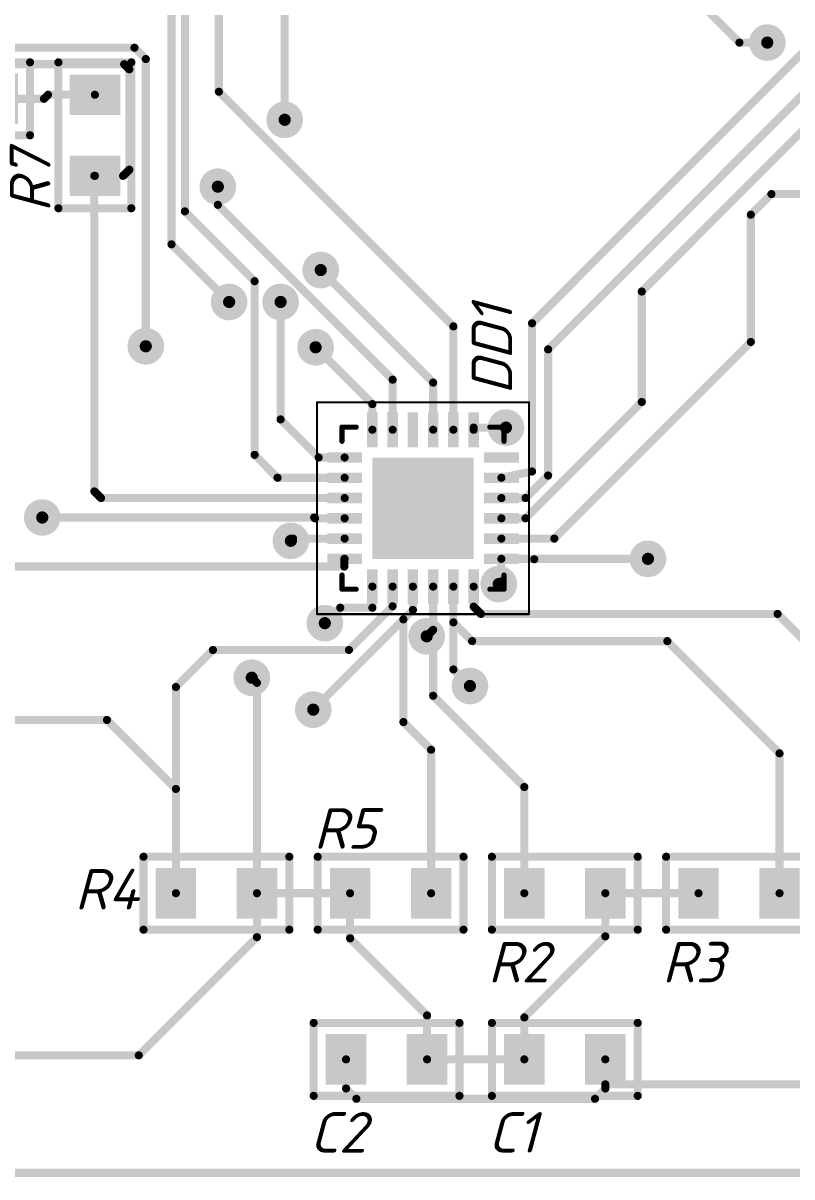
# Model space of a CAD drawing. Header units: millimetres. Extents: x 72 to 295, y 82 to 163.
# Drawn here: x 108.53 to 127.51, y 82.4 to 110.87 of the extents above; entities that cross this region are included whole.
import ezdxf

# ---------------------------------------------------------------- set-up
doc = ezdxf.new("R2010")
doc.units = ezdxf.units.MM
for name, color, linetype in [('Mechanical16', 56, 'Continuous'), ('TopLayer', 1, 'Continuous'), ('TopOverlay', 2, 'Continuous')]:
    doc.layers.add(name, color=color, linetype=linetype)
doc.styles.get("Standard").update_dxf_attribs({"font": 'isocpeui.ttf'})

# ---------------------------------------------------------------- blocks, each defined once
blk = doc.blocks.new('CH0805R_38')
at = {"layer": 'TopLayer'}
for points in [[(-0.5, -0.625), (-0.5, 0.625), (-1.5, -0.625), (-1.5, 0.625)], [(1.5, -0.625), (1.5, 0.625), (0.5, -0.625), (0.5, 0.625)]]:
    blk.add_solid(points, dxfattribs=at)
at = {"layer": 'TopOverlay', "const_width": 0.2}
for points in [[(-1.8, 0.9), (-1.8, -0.9)], [(-1.8, 0.9), (1.8, 0.9)], [(1.8, 0.9), (1.8, -0.9)], [(-1.8, -0.9), (1.8, -0.9)]]:
    blk.add_lwpolyline(points, dxfattribs=at)
at = {"layer": 'TopOverlay', "const_width": 0.1}
for points in [[(-1.85, 0.9, 1), (-1.75, 0.9, 1)], [(-1.85, 0.9, 1), (-1.75, 0.9, 1)], [(1.75, 0.9, 1), (1.85, 0.9, 1)], [(1.75, 0.9, 1), (1.85, 0.9, 1)], [(-1.85, -0.9, 1), (-1.75, -0.9, 1)], [(-1.85, -0.9, 1), (-1.75, -0.9, 1)], [(1.75, -0.9, 1), (1.85, -0.9, 1)], [(1.75, -0.9, 1), (1.85, -0.9, 1)]]:
    blk.add_lwpolyline(points, format="xyb", close=True, dxfattribs=at)
blk = doc.blocks.new('CH0805R_39')
at = {"layer": 'TopLayer'}
for points in [[(-0.5, -0.625), (-0.5, 0.625), (-1.5, -0.625), (-1.5, 0.625)], [(1.5, -0.625), (1.5, 0.625), (0.5, -0.625), (0.5, 0.625)]]:
    blk.add_solid(points, dxfattribs=at)
at = {"layer": 'TopOverlay', "const_width": 0.2}
for points in [[(-1.8, -0.9), (-1.8, 0.9)], [(-1.8, 0.9), (1.8, 0.9)], [(1.8, -0.9), (1.8, 0.9)], [(-1.8, -0.9), (1.8, -0.9)]]:
    blk.add_lwpolyline(points, dxfattribs=at)
at = {"layer": 'TopOverlay', "const_width": 0.1}
for points in [[(-1.85, 0.9, 1), (-1.75, 0.9, 1)], [(-1.85, 0.9, 1), (-1.75, 0.9, 1)], [(1.75, 0.9, 1), (1.85, 0.9, 1)], [(1.75, 0.9, 1), (1.85, 0.9, 1)], [(-1.85, -0.9, 1), (-1.75, -0.9, 1)], [(-1.85, -0.9, 1), (-1.75, -0.9, 1)], [(1.75, -0.9, 1), (1.85, -0.9, 1)], [(1.75, -0.9, 1), (1.85, -0.9, 1)]]:
    blk.add_lwpolyline(points, format="xyb", close=True, dxfattribs=at)
blk = doc.blocks.new('CH0805R_40')
at = {"layer": 'TopLayer'}
for points in [[(-0.5, -0.625), (-0.5, 0.625), (-1.5, -0.625), (-1.5, 0.625)], [(1.5, -0.625), (1.5, 0.625), (0.5, -0.625), (0.5, 0.625)]]:
    blk.add_solid(points, dxfattribs=at)
at = {"layer": 'TopOverlay', "const_width": 0.2}
for points in [[(-1.8, 0.9), (-1.8, -0.9)], [(1.8, 0.9), (-1.8, 0.9)], [(1.8, 0.9), (1.8, -0.9)], [(1.8, -0.9), (-1.8, -0.9)]]:
    blk.add_lwpolyline(points, dxfattribs=at)
at = {"layer": 'TopOverlay', "const_width": 0.1}
for points in [[(-1.85, 0.9, 1), (-1.75, 0.9, 1)], [(-1.85, 0.9, 1), (-1.75, 0.9, 1)], [(1.75, 0.9, 1), (1.85, 0.9, 1)], [(1.75, 0.9, 1), (1.85, 0.9, 1)], [(-1.85, -0.9, 1), (-1.75, -0.9, 1)], [(-1.85, -0.9, 1), (-1.75, -0.9, 1)], [(1.75, -0.9, 1), (1.85, -0.9, 1)], [(1.75, -0.9, 1), (1.85, -0.9, 1)]]:
    blk.add_lwpolyline(points, format="xyb", close=True, dxfattribs=at)
blk = doc.blocks.new('CH0805R_41')
at = {"layer": 'TopLayer'}
for points in [[(-0.5, -0.625), (-0.5, 0.625), (-1.5, -0.625), (-1.5, 0.625)], [(1.5, -0.625), (1.5, 0.625), (0.5, -0.625), (0.5, 0.625)]]:
    blk.add_solid(points, dxfattribs=at)
at = {"layer": 'TopOverlay', "const_width": 0.2}
for points in [[(-1.8, -0.9), (-1.8, 0.9)], [(-1.8, 0.9), (1.8, 0.9)], [(1.8, -0.9), (1.8, 0.9)], [(-1.8, -0.9), (1.8, -0.9)]]:
    blk.add_lwpolyline(points, dxfattribs=at)
at = {"layer": 'TopOverlay', "const_width": 0.1}
for points in [[(-1.85, 0.9, 1), (-1.75, 0.9, 1)], [(-1.85, 0.9, 1), (-1.75, 0.9, 1)], [(1.75, 0.9, 1), (1.85, 0.9, 1)], [(1.75, 0.9, 1), (1.85, 0.9, 1)], [(-1.85, -0.9, 1), (-1.75, -0.9, 1)], [(-1.85, -0.9, 1), (-1.75, -0.9, 1)], [(1.75, -0.9, 1), (1.85, -0.9, 1)], [(1.75, -0.9, 1), (1.85, -0.9, 1)]]:
    blk.add_lwpolyline(points, format="xyb", close=True, dxfattribs=at)
blk = doc.blocks.new('CH0805R_42')
at = {"layer": 'TopLayer'}
for points in [[(-0.5, -0.625), (-0.5, 0.625), (-1.5, -0.625), (-1.5, 0.625)], [(1.5, -0.625), (1.5, 0.625), (0.5, -0.625), (0.5, 0.625)]]:
    blk.add_solid(points, dxfattribs=at)
at = {"layer": 'TopOverlay', "const_width": 0.2}
for points in [[(-1.8, 0.9), (-1.8, -0.9)], [(1.8, 0.9), (-1.8, 0.9)], [(1.8, 0.9), (1.8, -0.9)], [(1.8, -0.9), (-1.8, -0.9)]]:
    blk.add_lwpolyline(points, dxfattribs=at)
at = {"layer": 'TopOverlay', "const_width": 0.1}
for points in [[(-1.85, 0.9, 1), (-1.75, 0.9, 1)], [(-1.85, 0.9, 1), (-1.75, 0.9, 1)], [(1.75, 0.9, 1), (1.85, 0.9, 1)], [(1.75, 0.9, 1), (1.85, 0.9, 1)], [(-1.85, -0.9, 1), (-1.75, -0.9, 1)], [(-1.85, -0.9, 1), (-1.75, -0.9, 1)], [(1.75, -0.9, 1), (1.85, -0.9, 1)], [(1.75, -0.9, 1), (1.85, -0.9, 1)]]:
    blk.add_lwpolyline(points, format="xyb", close=True, dxfattribs=at)
blk = doc.blocks.new('CH0805R_43')
at = {"layer": 'TopLayer'}
for points in [[(-0.5, -0.625), (-0.5, 0.625), (-1.5, -0.625), (-1.5, 0.625)], [(1.5, -0.625), (1.5, 0.625), (0.5, -0.625), (0.5, 0.625)]]:
    blk.add_solid(points, dxfattribs=at)
at = {"layer": 'TopOverlay', "const_width": 0.2}
for points in [[(-1.8, -0.9), (-1.8, 0.9)], [(-1.8, 0.9), (1.8, 0.9)], [(1.8, -0.9), (1.8, 0.9)], [(-1.8, -0.9), (1.8, -0.9)]]:
    blk.add_lwpolyline(points, dxfattribs=at)
at = {"layer": 'TopOverlay', "const_width": 0.1}
for points in [[(-1.85, 0.9, 1), (-1.75, 0.9, 1)], [(-1.85, 0.9, 1), (-1.75, 0.9, 1)], [(1.75, 0.9, 1), (1.85, 0.9, 1)], [(1.75, 0.9, 1), (1.85, 0.9, 1)], [(-1.85, -0.9, 1), (-1.75, -0.9, 1)], [(-1.85, -0.9, 1), (-1.75, -0.9, 1)], [(1.75, -0.9, 1), (1.85, -0.9, 1)], [(1.75, -0.9, 1), (1.85, -0.9, 1)]]:
    blk.add_lwpolyline(points, format="xyb", close=True, dxfattribs=at)
blk = doc.blocks.new('_QFN50P400X400X100_25N_____________49')
at = {"layer": 'Mechanical16', "const_width": 0.05}
for points in [[(-2.615, 2.615), (-2.615, -2.615)], [(2.615, 2.615), (-2.615, 2.615)], [(2.615, 2.615), (2.615, -2.615)], [(2.615, -2.615), (-2.615, -2.615)]]:
    blk.add_lwpolyline(points, dxfattribs=at)
at = {"layer": 'Mechanical16', "const_width": 0.025}
for points in [[(-2.628, 2.615, 1), (-2.603, 2.615, 1)], [(-2.628, 2.615, 1), (-2.603, 2.615, 1)], [(2.603, 2.615, 1), (2.628, 2.615, 1)], [(2.603, 2.615, 1), (2.628, 2.615, 1)], [(-2.628, -2.615, 1), (-2.603, -2.615, 1)], [(-2.628, -2.615, 1), (-2.603, -2.615, 1)], [(2.603, -2.615, 1), (2.628, -2.615, 1)], [(2.603, -2.615, 1), (2.628, -2.615, 1)]]:
    blk.add_lwpolyline(points, format="xyb", close=True, dxfattribs=at)
at = {"layer": 'TopLayer'}
for points in [[(-1.12, 1.505), (-1.12, 2.365), (-1.38, 1.505), (-1.38, 2.365)], [(-0.62, 1.505), (-0.62, 2.365), (-0.88, 1.505), (-0.88, 2.365)], [(-0.12, 1.505), (-0.12, 2.365), (-0.38, 1.505), (-0.38, 2.365)], [(0.38, 1.505), (0.38, 2.365), (0.12, 1.505), (0.12, 2.365)], [(0.88, 1.505), (0.88, 2.365), (0.62, 1.505), (0.62, 2.365)], [(1.38, 1.505), (1.38, 2.365), (1.12, 1.505), (1.12, 2.365)], [(-2.365, 1.12), (-1.505, 1.12), (-2.365, 1.38), (-1.505, 1.38)], [(-1.25, -1.25), (1.25, -1.25), (-1.25, 1.25), (1.25, 1.25)], [(1.505, 1.12), (2.365, 1.12), (1.505, 1.38), (2.365, 1.38)], [(-2.365, 0.62), (-1.505, 0.62), (-2.365, 0.88), (-1.505, 0.88)], [(1.505, 0.62), (2.365, 0.62), (1.505, 0.88), (2.365, 0.88)], [(-2.365, 0.12), (-1.505, 0.12), (-2.365, 0.38), (-1.505, 0.38)], [(1.505, 0.12), (2.365, 0.12), (1.505, 0.38), (2.365, 0.38)], [(-2.365, -0.38), (-1.505, -0.38), (-2.365, -0.12), (-1.505, -0.12)], [(1.505, -0.38), (2.365, -0.38), (1.505, -0.12), (2.365, -0.12)], [(-2.365, -0.88), (-1.505, -0.88), (-2.365, -0.62), (-1.505, -0.62)], [(1.505, -0.88), (2.365, -0.88), (1.505, -0.62), (2.365, -0.62)], [(-2.365, -1.38), (-1.505, -1.38), (-2.365, -1.12), (-1.505, -1.12)], [(1.505, -1.38), (2.365, -1.38), (1.505, -1.12), (2.365, -1.12)], [(-1.12, -2.365), (-1.12, -1.505), (-1.38, -2.365), (-1.38, -1.505)], [(-0.62, -2.365), (-0.62, -1.505), (-0.88, -2.365), (-0.88, -1.505)], [(-0.12, -2.365), (-0.12, -1.505), (-0.38, -2.365), (-0.38, -1.505)], [(0.38, -2.365), (0.38, -1.505), (0.12, -2.365), (0.12, -1.505)], [(0.88, -2.365), (0.88, -1.505), (0.62, -2.365), (0.62, -1.505)], [(1.38, -2.365), (1.38, -1.505), (1.12, -2.365), (1.12, -1.505)]]:
    blk.add_solid(points, dxfattribs=at)
at = {"layer": 'TopOverlay', "const_width": 0.127}
for points in [[(-1.65, 2), (-2, 2)], [(-2, 2), (-2, 1.65)], [(2, 2), (1.65, 2)], [(2, 2), (2, 1.65)], [(-2, -1.65), (-2, -2)], [(2, -1.65), (2, -2)], [(-1.65, -2), (-2, -2)], [(2, -2), (1.65, -2)]]:
    blk.add_lwpolyline(points, dxfattribs=at)
at = {"layer": 'TopOverlay'}
for points, const_width in [([(-2.032, 2, 1), (-1.968, 2, 1)], 0.0635), ([(-2.032, 2, 1), (-1.968, 2, 1)], 0.0635), ([(-1.682, 2, 1), (-1.618, 2, 1)], 0.0635), ([(1.618, 2, 1), (1.682, 2, 1)], 0.0635), ([(1.968, 2, 1), (2.032, 2, 1)], 0.0635), ([(1.968, 2, 1), (2.032, 2, 1)], 0.0635), ([(-2.032, 1.65, 1), (-1.968, 1.65, 1)], 0.0635), ([(1.968, 1.65, 1), (2.032, 1.65, 1)], 0.0635), ([(-2.695, 1.26, 1), (-2.795, 1.26, 1)], 0.1), ([(-2.82, 1.26, 1), (-2.77, 1.26, 1)], 0.05), ([(-2.72, 1.26, 1), (-2.67, 1.26, 1)], 0.05), ([(-2.032, -1.65, 1), (-1.968, -1.65, 1)], 0.0635), ([(1.968, -1.65, 1), (2.032, -1.65, 1)], 0.0635), ([(-2.032, -2, 1), (-1.968, -2, 1)], 0.0635), ([(-2.032, -2, 1), (-1.968, -2, 1)], 0.0635), ([(-1.682, -2, 1), (-1.618, -2, 1)], 0.0635), ([(1.618, -2, 1), (1.682, -2, 1)], 0.0635), ([(1.968, -2, 1), (2.032, -2, 1)], 0.0635), ([(1.968, -2, 1), (2.032, -2, 1)], 0.0635)]:
    blk.add_lwpolyline(points, format="xyb", close=True, dxfattribs=dict(at, const_width=const_width))
blk = doc.blocks.new('CH0805C_75')
at = {"layer": 'TopLayer'}
for points in [[(-0.5, -0.625), (-0.5, 0.625), (-1.5, -0.625), (-1.5, 0.625)], [(1.5, -0.625), (1.5, 0.625), (0.5, -0.625), (0.5, 0.625)]]:
    blk.add_solid(points, dxfattribs=at)
at = {"layer": 'TopOverlay', "const_width": 0.2}
for points in [[(-1.8, 0.9), (-1.8, -0.9)], [(1.8, 0.9), (-1.8, 0.9)], [(1.8, 0.9), (1.8, -0.9)], [(1.8, -0.9), (-1.8, -0.9)]]:
    blk.add_lwpolyline(points, dxfattribs=at)
at = {"layer": 'TopOverlay', "const_width": 0.1}
for points in [[(-1.85, 0.9, 1), (-1.75, 0.9, 1)], [(-1.85, 0.9, 1), (-1.75, 0.9, 1)], [(1.75, 0.9, 1), (1.85, 0.9, 1)], [(1.75, 0.9, 1), (1.85, 0.9, 1)], [(-1.85, -0.9, 1), (-1.75, -0.9, 1)], [(-1.85, -0.9, 1), (-1.75, -0.9, 1)], [(1.75, -0.9, 1), (1.85, -0.9, 1)], [(1.75, -0.9, 1), (1.85, -0.9, 1)]]:
    blk.add_lwpolyline(points, format="xyb", close=True, dxfattribs=at)
blk = doc.blocks.new('CH0805C_76')
at = {"layer": 'TopLayer'}
for points in [[(-0.5, -0.625), (-0.5, 0.625), (-1.5, -0.625), (-1.5, 0.625)], [(1.5, -0.625), (1.5, 0.625), (0.5, -0.625), (0.5, 0.625)]]:
    blk.add_solid(points, dxfattribs=at)
at = {"layer": 'TopOverlay', "const_width": 0.2}
for points in [[(-1.8, -0.9), (-1.8, 0.9)], [(-1.8, 0.9), (1.8, 0.9)], [(1.8, -0.9), (1.8, 0.9)], [(-1.8, -0.9), (1.8, -0.9)]]:
    blk.add_lwpolyline(points, dxfattribs=at)
at = {"layer": 'TopOverlay', "const_width": 0.1}
for points in [[(-1.85, 0.9, 1), (-1.75, 0.9, 1)], [(-1.85, 0.9, 1), (-1.75, 0.9, 1)], [(1.75, 0.9, 1), (1.85, 0.9, 1)], [(1.75, 0.9, 1), (1.85, 0.9, 1)], [(-1.85, -0.9, 1), (-1.75, -0.9, 1)], [(-1.85, -0.9, 1), (-1.75, -0.9, 1)], [(1.75, -0.9, 1), (1.85, -0.9, 1)], [(1.75, -0.9, 1), (1.85, -0.9, 1)]]:
    blk.add_lwpolyline(points, format="xyb", close=True, dxfattribs=at)

msp = doc.modelspace()

# ---------------------------------------------------------------- linework, layer by layer
at = {"color": 7, "const_width": 0.2}
for points in [[(113.36, 109.174), (113.36, 114.402)], [(112.522, 106.223), (112.522, 113.8)], [(114.986, 108.483), (114.986, 113.8)], [(112.192, 105.41), (112.192, 111.743)], [(125.358, 111.24), (126.21, 110.388)], [(126.21, 110.388), (126.898, 110.388)], [(106.172, 110.261), (111.277, 110.261)], [(111.277, 110.261), (111.557, 109.982)], [(121.091, 103.463), (127.762, 110.134)], [(107.086, 109.855), (111.023, 109.855)], [(111.023, 109.855), (111.15, 109.728)], [(111.557, 102.895), (111.557, 109.982)], [(121.488, 102.819), (128.473, 109.804)], [(111.15, 107.252), (111.15, 109.728)], [(123.8, 104.246), (129.017, 109.464)], [(107.9, 109), (109.042, 109)], [(109.042, 109), (109.142, 109.1)], [(109.142, 109.1), (110.3, 109.1)], [(113.36, 109.174), (119.15, 103.385)], [(110.998, 107.1), (111.15, 107.252)], [(110.287, 99.314), (110.287, 107.1)], [(110.287, 107.1), (110.3, 107.1)], [(110.3, 107.1), (110.998, 107.1)], [(113.335, 106.385), (113.335, 106.832)], [(113.335, 106.385), (117.65, 102.07)], [(126.492, 106.142), (127, 106.65)], [(127, 106.65), (129.3, 106.65)], [(112.522, 106.223), (114.243, 104.501)], [(126.492, 103.001), (126.492, 106.142)], [(112.192, 105.41), (113.614, 103.988)], [(115.875, 104.775), (118.65, 102)], [(114.243, 100.215), (114.243, 104.501)], [(123.8, 101.52), (123.8, 104.246)], [(114.884, 101.09), (114.884, 103.988)], [(119.15, 100.835), (119.15, 103.385)], [(121.091, 99.805), (121.091, 103.463)], [(121.641, 98.15), (126.492, 103.001)], [(115.748, 102.87), (117.15, 101.468)], [(121.488, 99.706), (121.488, 102.819)], [(117.65, 100.835), (117.65, 102.07)], [(118.65, 100.835), (118.65, 102)], [(117.15, 100.835), (117.15, 101.468)], [(120.929, 98.65), (123.8, 101.52)], [(114.884, 101.09), (115.824, 100.15)], [(119.65, 100.889), (120.447, 100.889)], [(119.65, 100.835), (119.65, 100.889)], [(114.243, 100.215), (114.808, 99.65)], [(115.824, 100.15), (116.465, 100.15)], [(114.808, 99.65), (116.465, 99.65)], [(120.335, 99.65), (121.091, 99.805)], [(120.932, 99.15), (121.488, 99.706)], [(110.287, 99.314), (110.451, 99.15)], [(110.451, 99.15), (116.465, 99.15)], [(120.335, 99.15), (120.932, 99.15)], [(109.001, 98.67), (115.713, 98.67)], [(115.713, 98.67), (115.733, 98.65)], [(115.733, 98.65), (116.465, 98.65)], [(120.335, 98.65), (120.929, 98.65)], [(115.138, 98.095), (115.193, 98.15)], [(115.193, 98.15), (116.465, 98.15)], [(120.335, 98.15), (121.641, 98.15)], [(116.459, 97.46), (116.459, 97.65)], [(116.459, 97.65), (116.465, 97.65)], [(120.335, 97.65), (123.952, 97.65)], [(120.335, 97.094), (120.335, 97.65)], [(107.01, 97.46), (116.459, 97.46)], [(120.269, 97.028), (120.335, 97.094)], [(117.15, 96.444), (117.15, 96.965)], [(117.65, 96.48), (117.65, 96.965)], [(118.15, 96.389), (118.15, 96.965)], [(118.65, 95.898), (118.65, 96.965)], [(119.15, 96.082), (119.15, 96.965)], [(119.65, 96.469), (119.65, 96.965)], [(115.976, 96.063), (116.357, 96.444)], [(116.357, 96.444), (117.15, 96.444)], [(116.572, 95.402), (117.65, 96.48)], [(119.65, 96.469), (119.828, 96.291)], [(115.69, 93.929), (117.916, 96.155)], [(117.916, 96.155), (118.15, 96.389)], [(117.916, 93.623), (117.916, 96.155)], [(119.828, 96.291), (127.152, 96.291)], [(127.152, 96.291), (127.94, 95.504)], [(118.491, 95.739), (118.65, 95.898)], [(118.65, 94.271), (118.65, 95.898)], [(119.15, 94.921), (119.15, 96.082)], [(119.15, 96.082), (119.612, 95.62)], [(119.612, 95.62), (124.431, 95.62)], [(124.431, 95.62), (127.2, 92.851)], [(112.3, 94.488), (113.214, 95.402)], [(113.214, 95.402), (116.572, 95.402)], [(114.173, 94.717), (114.3, 94.59)], [(119.15, 94.921), (119.558, 94.513)], [(112.3, 91.973), (112.3, 94.488)], [(114.3, 89.4), (114.3, 94.59)], [(118.65, 94.271), (120.9, 92.021)], [(105.047, 93.675), (110.598, 93.675)], [(110.598, 93.675), (112.3, 91.973)], [(117.916, 93.623), (118.6, 92.939)], [(118.6, 89.4), (118.6, 92.939)], [(127.2, 89.4), (127.2, 92.851)], [(112.3, 89.4), (112.3, 91.973)], [(120.9, 89.4), (120.9, 92.021)], [(114.3, 88.316), (114.3, 89.4)], [(114.3, 89.4), (116.6, 89.4)], [(116.6, 88.285), (116.6, 89.4)], [(122.9, 89.4), (125.2, 89.4)], [(122.9, 88.335), (122.9, 89.4)], [(111.384, 85.4), (114.3, 88.316)], [(116.6, 88.285), (118.5, 86.385)], [(120.9, 86.335), (122.9, 88.335)], [(118.5, 85.3), (118.5, 86.385)], [(120.9, 85.3), (120.9, 86.335)], [(107.1, 85.4), (111.384, 85.4)], [(116.5, 84.582), (116.5, 85.3)], [(118.5, 85.3), (120.9, 85.3)], [(122.9, 84.684), (122.9, 85.3)], [(116.5, 84.582), (116.754, 84.328)], [(122.646, 84.328), (122.9, 84.582)], [(122.9, 84.582), (122.9, 84.684)], [(122.9, 84.684), (134.448, 84.684)], [(116.754, 84.328), (122.646, 84.328)], [(72.5, 82.5), (172.5, 82.5)]]:
    msp.add_lwpolyline(points, dxfattribs=at)
at = {"color": 7}
for points, const_width in [([(126.673, 110.388, 1), (127.124, 110.388, 1)], 0.452), ([(126.16, 110.388, 1), (126.26, 110.388, 1)], 0.1), ([(126.16, 110.388, 1), (126.26, 110.388, 1)], 0.1), ([(126.723, 110.388, 1), (127.073, 110.388, 1)], 0.35), ([(126.723, 110.388, 1), (127.073, 110.388, 1)], 0.35), ([(126.823, 110.388, 1), (126.973, 110.388, 1)], 0.15), ([(126.848, 110.388, 1), (126.948, 110.388, 1)], 0.1), ([(111.227, 110.261, 1), (111.327, 110.261, 1)], 0.1), ([(111.227, 110.261, 1), (111.327, 110.261, 1)], 0.1), ([(110.973, 109.855, 1), (111.073, 109.855, 1)], 0.1), ([(110.973, 109.855, 1), (111.073, 109.855, 1)], 0.1), ([(111.507, 109.982, 1), (111.607, 109.982, 1)], 0.1), ([(111.507, 109.982, 1), (111.607, 109.982, 1)], 0.1), ([(111.1, 109.728, 1), (111.2, 109.728, 1)], 0.1), ([(111.1, 109.728, 1), (111.2, 109.728, 1)], 0.1), ([(108.992, 109, 1), (109.092, 109, 1)], 0.1), ([(108.992, 109, 1), (109.092, 109, 1)], 0.1), ([(109.092, 109.1, 1), (109.192, 109.1, 1)], 0.1), ([(109.092, 109.1, 1), (109.192, 109.1, 1)], 0.1), ([(110.25, 109.1, 1), (110.35, 109.1, 1)], 0.1), ([(113.31, 109.174, 1), (113.41, 109.174, 1)], 0.1), ([(113.31, 109.174, 1), (113.41, 109.174, 1)], 0.1), ([(114.76, 108.483, 1), (115.212, 108.483, 1)], 0.452), ([(114.811, 108.483, 1), (115.161, 108.483, 1)], 0.35), ([(114.811, 108.483, 1), (115.161, 108.483, 1)], 0.35), ([(114.911, 108.483, 1), (115.061, 108.483, 1)], 0.15), ([(114.936, 108.483, 1), (115.036, 108.483, 1)], 0.1), ([(111.1, 107.252, 1), (111.2, 107.252, 1)], 0.1), ([(111.1, 107.252, 1), (111.2, 107.252, 1)], 0.1), ([(110.237, 107.1, 1), (110.337, 107.1, 1)], 0.1), ([(110.237, 107.1, 1), (110.337, 107.1, 1)], 0.1), ([(110.25, 107.1, 1), (110.35, 107.1, 1)], 0.1), ([(110.25, 107.1, 1), (110.35, 107.1, 1)], 0.1), ([(110.948, 107.1, 1), (111.048, 107.1, 1)], 0.1), ([(110.948, 107.1, 1), (111.048, 107.1, 1)], 0.1), ([(113.109, 106.832, 1), (113.561, 106.832, 1)], 0.452), ([(113.16, 106.832, 1), (113.51, 106.832, 1)], 0.35), ([(113.16, 106.832, 1), (113.51, 106.832, 1)], 0.35), ([(113.26, 106.832, 1), (113.41, 106.832, 1)], 0.15), ([(113.285, 106.832, 1), (113.385, 106.832, 1)], 0.1), ([(113.285, 106.385, 1), (113.385, 106.385, 1)], 0.1), ([(113.285, 106.385, 1), (113.385, 106.385, 1)], 0.1), ([(126.95, 106.65, 1), (127.05, 106.65, 1)], 0.1), ([(126.95, 106.65, 1), (127.05, 106.65, 1)], 0.1), ([(112.472, 106.223, 1), (112.572, 106.223, 1)], 0.1), ([(112.472, 106.223, 1), (112.572, 106.223, 1)], 0.1), ([(126.442, 106.142, 1), (126.542, 106.142, 1)], 0.1), ([(126.442, 106.142, 1), (126.542, 106.142, 1)], 0.1), ([(112.142, 105.41, 1), (112.242, 105.41, 1)], 0.1), ([(112.142, 105.41, 1), (112.242, 105.41, 1)], 0.1), ([(115.649, 104.775, 1), (116.101, 104.775, 1)], 0.452), ([(115.7, 104.775, 1), (116.05, 104.775, 1)], 0.35), ([(115.7, 104.775, 1), (116.05, 104.775, 1)], 0.35), ([(115.8, 104.775, 1), (115.95, 104.775, 1)], 0.15), ([(115.825, 104.775, 1), (115.925, 104.775, 1)], 0.1), ([(114.193, 104.501, 1), (114.293, 104.501, 1)], 0.1), ([(114.193, 104.501, 1), (114.293, 104.501, 1)], 0.1), ([(113.388, 103.988, 1), (113.84, 103.988, 1)], 0.452), ([(113.439, 103.988, 1), (113.789, 103.988, 1)], 0.35), ([(113.439, 103.988, 1), (113.789, 103.988, 1)], 0.35), ([(114.658, 103.988, 1), (115.11, 103.988, 1)], 0.452), ([(114.709, 103.988, 1), (115.059, 103.988, 1)], 0.35), ([(114.709, 103.988, 1), (115.059, 103.988, 1)], 0.35), ([(123.75, 104.246, 1), (123.85, 104.246, 1)], 0.1), ([(123.75, 104.246, 1), (123.85, 104.246, 1)], 0.1), ([(113.539, 103.988, 1), (113.689, 103.988, 1)], 0.15), ([(113.564, 103.988, 1), (113.664, 103.988, 1)], 0.1), ([(114.809, 103.988, 1), (114.959, 103.988, 1)], 0.15), ([(114.834, 103.988, 1), (114.934, 103.988, 1)], 0.1), ([(111.331, 102.895, 1), (111.783, 102.895, 1)], 0.452), ([(119.1, 103.385, 1), (119.2, 103.385, 1)], 0.1), ([(119.1, 103.385, 1), (119.2, 103.385, 1)], 0.1), ([(121.041, 103.463, 1), (121.141, 103.463, 1)], 0.1), ([(121.041, 103.463, 1), (121.141, 103.463, 1)], 0.1), ([(111.382, 102.895, 1), (111.732, 102.895, 1)], 0.35), ([(111.382, 102.895, 1), (111.732, 102.895, 1)], 0.35), ([(115.522, 102.87, 1), (115.974, 102.87, 1)], 0.452), ([(115.573, 102.87, 1), (115.923, 102.87, 1)], 0.35), ([(115.573, 102.87, 1), (115.923, 102.87, 1)], 0.35), ([(126.442, 103.001, 1), (126.542, 103.001, 1)], 0.1), ([(126.442, 103.001, 1), (126.542, 103.001, 1)], 0.1), ([(111.482, 102.895, 1), (111.632, 102.895, 1)], 0.15), ([(111.507, 102.895, 1), (111.607, 102.895, 1)], 0.1), ([(115.673, 102.87, 1), (115.823, 102.87, 1)], 0.15), ([(115.698, 102.87, 1), (115.798, 102.87, 1)], 0.1), ([(121.438, 102.819, 1), (121.538, 102.819, 1)], 0.1), ([(121.438, 102.819, 1), (121.538, 102.819, 1)], 0.1), ([(117.6, 102.07, 1), (117.7, 102.07, 1)], 0.1), ([(117.6, 102.07, 1), (117.7, 102.07, 1)], 0.1), ([(118.6, 102, 1), (118.7, 102, 1)], 0.1), ([(118.6, 102, 1), (118.7, 102, 1)], 0.1), ([(117.1, 101.468, 1), (117.2, 101.468, 1)], 0.1), ([(117.1, 101.468, 1), (117.2, 101.468, 1)], 0.1), ([(123.75, 101.52, 1), (123.85, 101.52, 1)], 0.1), ([(123.75, 101.52, 1), (123.85, 101.52, 1)], 0.1), ([(114.834, 101.09, 1), (114.934, 101.09, 1)], 0.1), ([(114.834, 101.09, 1), (114.934, 101.09, 1)], 0.1), ([(120.221, 100.889, 1), (120.673, 100.889, 1)], 0.452), ([(120.272, 100.889, 1), (120.622, 100.889, 1)], 0.35), ([(120.272, 100.889, 1), (120.622, 100.889, 1)], 0.35), ([(117.1, 100.835, 1), (117.2, 100.835, 1)], 0.1), ([(117.6, 100.835, 1), (117.7, 100.835, 1)], 0.1), ([(118.6, 100.835, 1), (118.7, 100.835, 1)], 0.1), ([(119.1, 100.835, 1), (119.2, 100.835, 1)], 0.1), ([(119.6, 100.889, 1), (119.7, 100.889, 1)], 0.1), ([(119.6, 100.889, 1), (119.7, 100.889, 1)], 0.1), ([(119.6, 100.835, 1), (119.7, 100.835, 1)], 0.1), ([(120.372, 100.889, 1), (120.522, 100.889, 1)], 0.15), ([(120.397, 100.889, 1), (120.497, 100.889, 1)], 0.1), ([(114.193, 100.215, 1), (114.293, 100.215, 1)], 0.1), ([(114.193, 100.215, 1), (114.293, 100.215, 1)], 0.1), ([(115.774, 100.15, 1), (115.874, 100.15, 1)], 0.1), ([(115.774, 100.15, 1), (115.874, 100.15, 1)], 0.1), ([(116.415, 100.15, 1), (116.515, 100.15, 1)], 0.1), ([(114.758, 99.65, 1), (114.858, 99.65, 1)], 0.1), ([(114.758, 99.65, 1), (114.858, 99.65, 1)], 0.1), ([(116.415, 99.65, 1), (116.515, 99.65, 1)], 0.1), ([(120.285, 99.65, 1), (120.385, 99.65, 1)], 0.1), ([(121.041, 99.805, 1), (121.141, 99.805, 1)], 0.1), ([(121.041, 99.805, 1), (121.141, 99.805, 1)], 0.1), ([(121.438, 99.706, 1), (121.538, 99.706, 1)], 0.1), ([(121.438, 99.706, 1), (121.538, 99.706, 1)], 0.1), ([(110.237, 99.314, 1), (110.337, 99.314, 1)], 0.1), ([(110.237, 99.314, 1), (110.337, 99.314, 1)], 0.1), ([(108.775, 98.67, 1), (109.226, 98.67, 1)], 0.452), ([(110.401, 99.15, 1), (110.501, 99.15, 1)], 0.1), ([(110.401, 99.15, 1), (110.501, 99.15, 1)], 0.1), ([(116.415, 99.15, 1), (116.515, 99.15, 1)], 0.1), ([(120.285, 99.15, 1), (120.385, 99.15, 1)], 0.1), ([(120.882, 99.15, 1), (120.982, 99.15, 1)], 0.1), ([(120.882, 99.15, 1), (120.982, 99.15, 1)], 0.1), ([(108.826, 98.67, 1), (109.176, 98.67, 1)], 0.35), ([(108.826, 98.67, 1), (109.176, 98.67, 1)], 0.35), ([(108.926, 98.67, 1), (109.076, 98.67, 1)], 0.15), ([(108.951, 98.67, 1), (109.051, 98.67, 1)], 0.1), ([(114.912, 98.095, 1), (115.364, 98.095, 1)], 0.452), ([(115.663, 98.67, 1), (115.763, 98.67, 1)], 0.1), ([(115.663, 98.67, 1), (115.763, 98.67, 1)], 0.1), ([(115.683, 98.65, 1), (115.783, 98.65, 1)], 0.1), ([(115.683, 98.65, 1), (115.783, 98.65, 1)], 0.1), ([(116.415, 98.65, 1), (116.515, 98.65, 1)], 0.1), ([(120.285, 98.65, 1), (120.385, 98.65, 1)], 0.1), ([(120.879, 98.65, 1), (120.979, 98.65, 1)], 0.1), ([(120.879, 98.65, 1), (120.979, 98.65, 1)], 0.1), ([(114.963, 98.095, 1), (115.313, 98.095, 1)], 0.35), ([(114.963, 98.095, 1), (115.313, 98.095, 1)], 0.35), ([(115.063, 98.095, 1), (115.213, 98.095, 1)], 0.15), ([(115.143, 98.15, 1), (115.243, 98.15, 1)], 0.1), ([(115.143, 98.15, 1), (115.243, 98.15, 1)], 0.1), ([(116.415, 98.15, 1), (116.515, 98.15, 1)], 0.1), ([(120.285, 98.15, 1), (120.385, 98.15, 1)], 0.1), ([(121.591, 98.15, 1), (121.691, 98.15, 1)], 0.1), ([(121.591, 98.15, 1), (121.691, 98.15, 1)], 0.1), ([(115.088, 98.095, 1), (115.188, 98.095, 1)], 0.1), ([(123.726, 97.65, 1), (124.178, 97.65, 1)], 0.452), ([(123.777, 97.65, 1), (124.127, 97.65, 1)], 0.35), ([(123.777, 97.65, 1), (124.127, 97.65, 1)], 0.35), ([(116.409, 97.65, 1), (116.509, 97.65, 1)], 0.1), ([(116.409, 97.65, 1), (116.509, 97.65, 1)], 0.1), ([(116.415, 97.65, 1), (116.515, 97.65, 1)], 0.1), ([(120.285, 97.65, 1), (120.385, 97.65, 1)], 0.1), ([(120.285, 97.65, 1), (120.385, 97.65, 1)], 0.1), ([(123.877, 97.65, 1), (124.027, 97.65, 1)], 0.15), ([(123.902, 97.65, 1), (124.002, 97.65, 1)], 0.1), ([(116.409, 97.46, 1), (116.509, 97.46, 1)], 0.1), ([(116.409, 97.46, 1), (116.509, 97.46, 1)], 0.1), ([(120.043, 97.028, 1), (120.495, 97.028, 1)], 0.452), ([(120.094, 97.028, 1), (120.444, 97.028, 1)], 0.35), ([(120.094, 97.028, 1), (120.444, 97.028, 1)], 0.35), ([(120.194, 97.028, 1), (120.344, 97.028, 1)], 0.15), ([(120.219, 97.028, 1), (120.319, 97.028, 1)], 0.1), ([(120.285, 97.094, 1), (120.385, 97.094, 1)], 0.1), ([(120.285, 97.094, 1), (120.385, 97.094, 1)], 0.1), ([(117.1, 96.965, 1), (117.2, 96.965, 1)], 0.1), ([(117.6, 96.965, 1), (117.7, 96.965, 1)], 0.1), ([(118.1, 96.965, 1), (118.2, 96.965, 1)], 0.1), ([(118.6, 96.965, 1), (118.7, 96.965, 1)], 0.1), ([(119.1, 96.965, 1), (119.2, 96.965, 1)], 0.1), ([(119.6, 96.965, 1), (119.7, 96.965, 1)], 0.1), ([(115.751, 96.063, 1), (116.202, 96.063, 1)], 0.452), ([(116.307, 96.444, 1), (116.407, 96.444, 1)], 0.1), ([(116.307, 96.444, 1), (116.407, 96.444, 1)], 0.1), ([(117.1, 96.444, 1), (117.2, 96.444, 1)], 0.1), ([(117.1, 96.444, 1), (117.2, 96.444, 1)], 0.1), ([(117.6, 96.48, 1), (117.7, 96.48, 1)], 0.1), ([(117.6, 96.48, 1), (117.7, 96.48, 1)], 0.1), ([(119.6, 96.469, 1), (119.7, 96.469, 1)], 0.1), ([(119.6, 96.469, 1), (119.7, 96.469, 1)], 0.1), ([(115.801, 96.063, 1), (116.151, 96.063, 1)], 0.35), ([(115.801, 96.063, 1), (116.151, 96.063, 1)], 0.35), ([(117.866, 96.155, 1), (117.966, 96.155, 1)], 0.1), ([(117.866, 96.155, 1), (117.966, 96.155, 1)], 0.1), ([(117.866, 96.155, 1), (117.966, 96.155, 1)], 0.1), ([(118.1, 96.389, 1), (118.2, 96.389, 1)], 0.1), ([(118.1, 96.389, 1), (118.2, 96.389, 1)], 0.1), ([(119.778, 96.291, 1), (119.878, 96.291, 1)], 0.1), ([(119.778, 96.291, 1), (119.878, 96.291, 1)], 0.1), ([(127.102, 96.291, 1), (127.202, 96.291, 1)], 0.1), ([(127.102, 96.291, 1), (127.202, 96.291, 1)], 0.1), ([(115.901, 96.063, 1), (116.051, 96.063, 1)], 0.15), ([(115.926, 96.063, 1), (116.026, 96.063, 1)], 0.1), ([(118.265, 95.739, 1), (118.717, 95.739, 1)], 0.452), ([(118.316, 95.739, 1), (118.666, 95.739, 1)], 0.35), ([(118.316, 95.739, 1), (118.666, 95.739, 1)], 0.35), ([(118.6, 95.898, 1), (118.7, 95.898, 1)], 0.1), ([(118.6, 95.898, 1), (118.7, 95.898, 1)], 0.1), ([(118.6, 95.898, 1), (118.7, 95.898, 1)], 0.1), ([(119.1, 96.082, 1), (119.2, 96.082, 1)], 0.1), ([(119.1, 96.082, 1), (119.2, 96.082, 1)], 0.1), ([(119.1, 96.082, 1), (119.2, 96.082, 1)], 0.1), ([(118.416, 95.739, 1), (118.566, 95.739, 1)], 0.15), ([(118.441, 95.739, 1), (118.541, 95.739, 1)], 0.1), ([(119.562, 95.62, 1), (119.662, 95.62, 1)], 0.1), ([(119.562, 95.62, 1), (119.662, 95.62, 1)], 0.1), ([(124.381, 95.62, 1), (124.481, 95.62, 1)], 0.1), ([(124.381, 95.62, 1), (124.481, 95.62, 1)], 0.1), ([(113.164, 95.402, 1), (113.264, 95.402, 1)], 0.1), ([(113.164, 95.402, 1), (113.264, 95.402, 1)], 0.1), ([(116.522, 95.402, 1), (116.622, 95.402, 1)], 0.1), ([(116.522, 95.402, 1), (116.622, 95.402, 1)], 0.1), ([(113.947, 94.717, 1), (114.399, 94.717, 1)], 0.452), ([(113.998, 94.717, 1), (114.348, 94.717, 1)], 0.35), ([(113.998, 94.717, 1), (114.348, 94.717, 1)], 0.35), ([(114.098, 94.717, 1), (114.248, 94.717, 1)], 0.15), ([(114.123, 94.717, 1), (114.223, 94.717, 1)], 0.1), ([(119.1, 94.921, 1), (119.2, 94.921, 1)], 0.1), ([(119.1, 94.921, 1), (119.2, 94.921, 1)], 0.1), ([(119.332, 94.513, 1), (119.784, 94.513, 1)], 0.452), ([(119.383, 94.513, 1), (119.733, 94.513, 1)], 0.35), ([(119.383, 94.513, 1), (119.733, 94.513, 1)], 0.35), ([(112.25, 94.488, 1), (112.35, 94.488, 1)], 0.1), ([(112.25, 94.488, 1), (112.35, 94.488, 1)], 0.1), ([(114.25, 94.59, 1), (114.35, 94.59, 1)], 0.1), ([(114.25, 94.59, 1), (114.35, 94.59, 1)], 0.1), ([(119.483, 94.513, 1), (119.633, 94.513, 1)], 0.15), ([(119.508, 94.513, 1), (119.608, 94.513, 1)], 0.1), ([(115.464, 93.929, 1), (115.916, 93.929, 1)], 0.452), ([(115.515, 93.929, 1), (115.865, 93.929, 1)], 0.35), ([(115.515, 93.929, 1), (115.865, 93.929, 1)], 0.35), ([(118.6, 94.271, 1), (118.7, 94.271, 1)], 0.1), ([(118.6, 94.271, 1), (118.7, 94.271, 1)], 0.1), ([(115.615, 93.929, 1), (115.765, 93.929, 1)], 0.15), ([(115.64, 93.929, 1), (115.74, 93.929, 1)], 0.1), ([(110.548, 93.675, 1), (110.648, 93.675, 1)], 0.1), ([(110.548, 93.675, 1), (110.648, 93.675, 1)], 0.1), ([(117.866, 93.623, 1), (117.966, 93.623, 1)], 0.1), ([(117.866, 93.623, 1), (117.966, 93.623, 1)], 0.1), ([(118.55, 92.939, 1), (118.65, 92.939, 1)], 0.1), ([(118.55, 92.939, 1), (118.65, 92.939, 1)], 0.1), ([(127.15, 92.851, 1), (127.25, 92.851, 1)], 0.1), ([(127.15, 92.851, 1), (127.25, 92.851, 1)], 0.1), ([(112.25, 91.973, 1), (112.35, 91.973, 1)], 0.1), ([(112.25, 91.973, 1), (112.35, 91.973, 1)], 0.1), ([(112.25, 91.973, 1), (112.35, 91.973, 1)], 0.1), ([(120.85, 92.021, 1), (120.95, 92.021, 1)], 0.1), ([(120.85, 92.021, 1), (120.95, 92.021, 1)], 0.1), ([(112.25, 89.4, 1), (112.35, 89.4, 1)], 0.1), ([(114.25, 89.4, 1), (114.35, 89.4, 1)], 0.1), ([(114.25, 89.4, 1), (114.35, 89.4, 1)], 0.1), ([(114.25, 89.4, 1), (114.35, 89.4, 1)], 0.1), ([(116.55, 89.4, 1), (116.65, 89.4, 1)], 0.1), ([(116.55, 89.4, 1), (116.65, 89.4, 1)], 0.1), ([(118.55, 89.4, 1), (118.65, 89.4, 1)], 0.1), ([(120.85, 89.4, 1), (120.95, 89.4, 1)], 0.1), ([(122.85, 89.4, 1), (122.95, 89.4, 1)], 0.1), ([(122.85, 89.4, 1), (122.95, 89.4, 1)], 0.1), ([(125.15, 89.4, 1), (125.25, 89.4, 1)], 0.1), ([(127.15, 89.4, 1), (127.25, 89.4, 1)], 0.1), ([(114.25, 88.316, 1), (114.35, 88.316, 1)], 0.1), ([(114.25, 88.316, 1), (114.35, 88.316, 1)], 0.1), ([(116.55, 88.285, 1), (116.65, 88.285, 1)], 0.1), ([(116.55, 88.285, 1), (116.65, 88.285, 1)], 0.1), ([(122.85, 88.335, 1), (122.95, 88.335, 1)], 0.1), ([(122.85, 88.335, 1), (122.95, 88.335, 1)], 0.1), ([(118.45, 86.385, 1), (118.55, 86.385, 1)], 0.1), ([(118.45, 86.385, 1), (118.55, 86.385, 1)], 0.1), ([(120.85, 86.335, 1), (120.95, 86.335, 1)], 0.1), ([(120.85, 86.335, 1), (120.95, 86.335, 1)], 0.1), ([(111.334, 85.4, 1), (111.434, 85.4, 1)], 0.1), ([(111.334, 85.4, 1), (111.434, 85.4, 1)], 0.1), ([(116.45, 85.3, 1), (116.55, 85.3, 1)], 0.1), ([(118.45, 85.3, 1), (118.55, 85.3, 1)], 0.1), ([(118.45, 85.3, 1), (118.55, 85.3, 1)], 0.1), ([(120.85, 85.3, 1), (120.95, 85.3, 1)], 0.1), ([(120.85, 85.3, 1), (120.95, 85.3, 1)], 0.1), ([(122.85, 85.3, 1), (122.95, 85.3, 1)], 0.1), ([(116.45, 84.582, 1), (116.55, 84.582, 1)], 0.1), ([(116.45, 84.582, 1), (116.55, 84.582, 1)], 0.1), ([(122.85, 84.684, 1), (122.95, 84.684, 1)], 0.1), ([(122.85, 84.684, 1), (122.95, 84.684, 1)], 0.1), ([(122.85, 84.684, 1), (122.95, 84.684, 1)], 0.1), ([(122.85, 84.582, 1), (122.95, 84.582, 1)], 0.1), ([(122.85, 84.582, 1), (122.95, 84.582, 1)], 0.1), ([(116.704, 84.328, 1), (116.804, 84.328, 1)], 0.1), ([(116.704, 84.328, 1), (116.804, 84.328, 1)], 0.1), ([(122.596, 84.328, 1), (122.696, 84.328, 1)], 0.1), ([(122.596, 84.328, 1), (122.696, 84.328, 1)], 0.1)]:
    msp.add_lwpolyline(points, format="xyb", close=True, dxfattribs=dict(at, const_width=const_width))

# ---------------------------------------------------------------- block references
for name, p in [('CH0805R_39', (106.9, 109)), ('CH0805R_41', (113.3, 89.4)), ('CH0805R_43', (121.9, 89.4)), ('CH0805C_76', (121.9, 85.3))]:
    msp.add_blockref(name, p, dxfattribs=at)
for name, p, rotation in [('CH0805R_38', (110.3, 108.1), 90), ('_QFN50P400X400X100_25N_____________49', (118.4, 98.9), 180), ('CH0805R_40', (117.6, 89.4), 180), ('CH0805R_42', (126.2, 89.4), 180), ('CH0805C_75', (117.5, 85.3), 180)]:
    msp.add_blockref(name, p, dxfattribs=dict(at, rotation=rotation))

# ---------------------------------------------------------------- texts
for s, p in [('R7', (109.2, 106.2)), ('DD1', (120.6, 101.7))]:
    msp.add_text(s, height=1, rotation=90, dxfattribs=at).set_placement(p)
for s, p in [('R5', (115.7, 90.5)), ('R4', (109.8, 89)), ('R2', (120, 87.2)), ('R3', (124.3, 87.2)), ('C2', (115.6, 83)), ('C1', (120, 83))]:
    msp.add_text(s, height=1, dxfattribs=at).set_placement(p)

doc.saveas('drawing.dxf')
